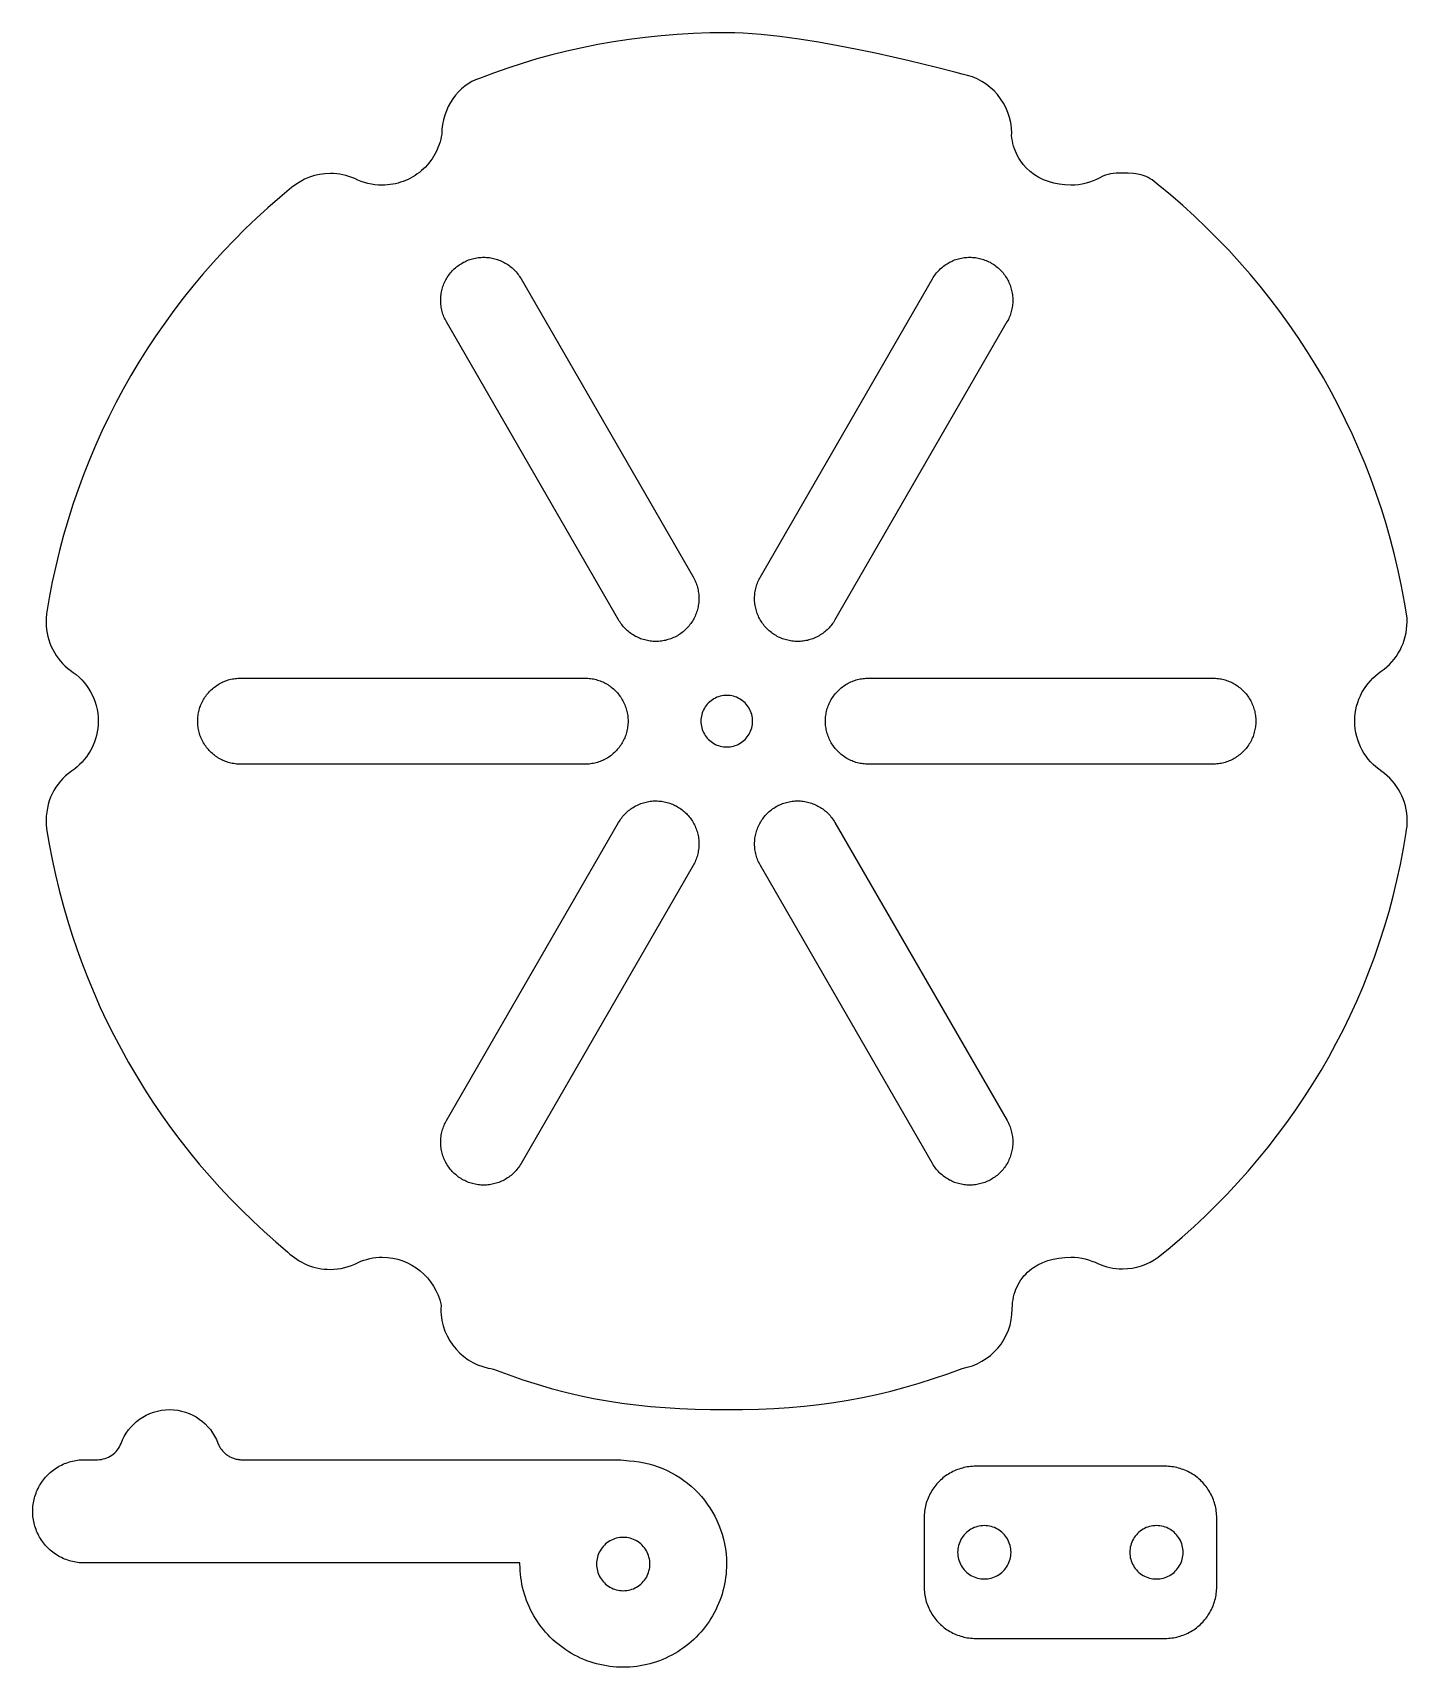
# Model space of a CAD drawing. Extents: x -74 to 74, y -50 to 50.
# Drawn here: x -5.9 to 74, y -47.3 to 47.7 of the extents above; entities that cross this region are included whole.
import ezdxf

# ---------------------------------------------------------------- set-up
doc = ezdxf.new("R2010")
doc.units = 0
doc.layers.get('0').update_dxf_attribs({"linetype": 'CONTINUOUS'})

msp = doc.modelspace()

# ---------------------------------------------------------------- linework, layer by layer
for points in [[(-3.452, 4.898), (-3.634, 4.777), (-3.806, 4.644), (-3.971, 4.502), (-4.126, 4.349), (-4.271, 4.188), (-4.406, 4.017), (-4.531, 3.838), (-4.644, 3.651), (-4.746, 3.457), (-4.836, 3.256), (-4.913, 3.049), (-4.978, 2.835), (-5.028, 2.616), (-5.065, 2.392), (-5.088, 2.163), (-5.095, 1.931), (-5.088, 1.675), (-5.069, 1.425), (-4.917, 0.525), (-4.745, -0.369), (-4.553, -1.258), (-4.341, -2.141), (-4.109, -3.017), (-3.858, -3.887), (-3.588, -4.75), (-3.298, -5.606), (-2.989, -6.454), (-2.662, -7.294), (-2.316, -8.126), (-1.951, -8.95), (-1.568, -9.764), (-1.167, -10.57), (-0.748, -11.366), (-0.312, -12.153), (0.143, -12.93), (0.614, -13.696), (1.103, -14.452), (1.609, -15.196), (2.132, -15.93), (2.672, -16.652), (3.228, -17.362), (3.8, -18.059), (4.389, -18.745), (4.994, -19.417), (5.614, -20.077), (6.25, -20.723), (6.902, -21.355), (7.569, -21.974), (8.251, -22.577), (8.948, -23.167), (9.069, -23.28), (9.196, -23.388), (9.327, -23.49), (9.464, -23.586), (9.605, -23.675), (9.75, -23.758), (9.9, -23.833), (10.054, -23.902), (10.211, -23.963), (10.372, -24.017), (10.537, -24.063), (10.704, -24.102), (10.875, -24.132), (11.048, -24.154), (11.224, -24.167), (11.402, -24.171), (11.618, -24.165), (11.831, -24.145), (12.041, -24.113), (12.248, -24.068), (12.451, -24.01), (12.65, -23.941), (12.843, -23.861), (13.032, -23.769), (13.194, -23.702), (13.361, -23.642), (13.531, -23.59), (13.705, -23.546), (13.882, -23.511), (14.062, -23.486), (14.245, -23.47), (14.43, -23.464), (14.741, -23.478), (15.044, -23.519), (15.338, -23.586), (15.623, -23.677), (15.896, -23.792), (16.157, -23.929), (16.404, -24.086), (16.637, -24.264), (16.855, -24.459), (17.056, -24.672), (17.239, -24.901), (17.402, -25.145), (17.546, -25.402), (17.669, -25.672), (17.769, -25.952), (17.845, -26.243), (17.836, -26.491), (17.84, -26.657), (17.852, -26.822), (17.897, -27.143), (17.971, -27.455), (18.072, -27.755), (18.198, -28.043), (18.349, -28.316), (18.523, -28.573), (18.718, -28.814), (18.934, -29.036), (19.168, -29.239), (19.42, -29.421), (19.688, -29.58), (19.971, -29.715), (20.267, -29.825), (20.574, -29.908), (20.732, -29.939), (20.893, -29.963), (21.75, -30.286), (22.594, -30.581), (23.427, -30.849), (24.252, -31.091), (25.071, -31.307), (25.887, -31.5), (26.702, -31.67), (27.52, -31.818), (28.341, -31.944), (29.17, -32.051), (30.008, -32.138), (30.858, -32.207), (31.723, -32.26), (32.605, -32.296), (33.506, -32.317), (34.43, -32.323), (35.368, -32.315), (36.287, -32.291), (37.189, -32.249), (38.075, -32.19), (38.948, -32.112), (39.808, -32.016), (40.658, -31.901), (41.499, -31.767), (42.333, -31.612), (43.161, -31.437), (43.986, -31.241), (44.809, -31.023), (45.632, -30.783), (46.456, -30.521), (47.284, -30.235), (48.116, -29.926), (48.421, -29.861), (48.716, -29.769), (48.999, -29.653), (49.269, -29.513), (49.524, -29.352), (49.765, -29.169), (49.988, -28.967), (50.193, -28.746), (50.379, -28.509), (50.544, -28.255), (50.687, -27.988), (50.807, -27.707), (50.903, -27.413), (50.972, -27.11), (51.015, -26.797), (51.03, -26.475), (51.03, -26.45), (51.038, -26.274), (51.053, -26.103), (51.077, -25.936), (51.108, -25.775), (51.147, -25.619), (51.194, -25.468), (51.247, -25.322), (51.308, -25.181), (51.376, -25.045), (51.45, -24.915), (51.531, -24.789), (51.618, -24.669), (51.712, -24.555), (51.811, -24.446), (51.916, -24.342), (52.027, -24.244), (52.144, -24.151), (52.266, -24.064), (52.524, -23.908), (52.802, -23.774), (53.098, -23.663), (53.41, -23.577), (53.737, -23.515), (54.078, -23.477), (54.43, -23.464), (54.646, -23.471), (54.858, -23.49), (55.066, -23.522), (55.27, -23.566), (55.469, -23.621), (55.663, -23.687), (55.851, -23.763), (56.033, -23.85), (56.195, -23.916), (56.361, -23.973), (56.532, -24.023), (56.706, -24.064), (56.883, -24.097), (57.064, -24.12), (57.248, -24.135), (57.434, -24.14), (57.719, -24.128), (57.999, -24.094), (58.272, -24.039), (58.539, -23.963), (58.796, -23.868), (59.045, -23.753), (59.282, -23.622), (59.508, -23.473), (60.212, -22.895), (60.903, -22.302), (61.579, -21.696), (62.24, -21.076), (62.888, -20.442), (63.52, -19.795), (64.137, -19.135), (64.739, -18.461), (65.326, -17.775), (65.896, -17.076), (66.451, -16.364), (66.989, -15.639), (67.51, -14.903), (68.015, -14.154), (68.502, -13.393), (68.972, -12.62), (69.425, -11.836), (69.859, -11.04), (70.275, -10.233), (70.673, -9.415), (71.052, -8.586), (71.413, -7.746), (71.754, -6.895), (72.075, -6.033), (72.377, -5.162), (72.659, -4.28), (72.921, -3.388), (73.162, -2.486), (73.383, -1.574), (73.582, -0.653), (73.76, 0.278), (73.917, 1.218), (73.946, 1.384), (73.967, 1.553), (73.979, 1.725), (73.983, 1.899), (73.977, 2.118), (73.957, 2.334), (73.923, 2.547), (73.878, 2.754), (73.82, 2.958), (73.751, 3.156), (73.67, 3.348), (73.578, 3.535), (73.476, 3.715), (73.363, 3.888), (73.241, 4.054), (73.109, 4.213), (72.968, 4.363), (72.818, 4.505), (72.661, 4.638), (72.495, 4.762), (72.322, 4.885), (72.157, 5.017), (72, 5.159), (71.852, 5.31), (71.714, 5.47), (71.585, 5.638), (71.467, 5.814), (71.359, 5.997), (71.262, 6.188), (71.177, 6.384), (71.103, 6.587), (71.042, 6.796), (70.994, 7.009), (70.959, 7.228), (70.937, 7.45), (70.93, 7.677), (70.937, 7.901), (70.958, 8.122), (70.993, 8.338), (71.04, 8.55), (71.1, 8.757), (71.172, 8.958), (71.256, 9.154), (71.351, 9.343), (71.458, 9.525), (71.574, 9.7), (71.701, 9.868), (71.837, 10.027), (71.982, 10.178), (72.136, 10.32), (72.299, 10.453), (72.469, 10.576), (72.637, 10.7), (72.796, 10.834), (72.947, 10.976), (73.09, 11.128), (73.223, 11.287), (73.346, 11.454), (73.46, 11.628), (73.563, 11.809), (73.655, 11.997), (73.737, 12.19), (73.807, 12.389), (73.865, 12.593), (73.91, 12.801), (73.944, 13.014), (73.964, 13.23), (73.971, 13.45), (73.971, 13.673), (73.821, 14.599), (73.649, 15.518), (73.456, 16.432), (73.242, 17.339), (73.007, 18.24), (72.751, 19.134), (72.475, 20.02), (72.179, 20.899), (71.863, 21.77), (71.527, 22.633), (71.172, 23.487), (70.796, 24.332), (70.402, 25.168), (69.989, 25.994), (69.556, 26.81), (69.105, 27.616), (68.636, 28.412), (68.148, 29.196), (67.642, 29.969), (67.118, 30.731), (66.577, 31.48), (66.018, 32.218), (65.441, 32.943), (64.847, 33.654), (64.237, 34.353), (63.609, 35.038), (62.965, 35.709), (62.305, 36.366), (61.628, 37.008), (60.936, 37.635), (60.227, 38.248), (59.503, 38.844), (59.273, 39.04), (59.16, 39.122), (59.048, 39.194), (58.935, 39.258), (58.821, 39.313), (58.705, 39.36), (58.586, 39.4), (58.337, 39.459), (58.069, 39.496), (57.774, 39.515), (57.447, 39.52), (57.063, 39.514), (56.9, 39.501), (56.748, 39.48), (56.6, 39.447), (56.451, 39.4), (56.293, 39.336), (56.122, 39.253), (55.93, 39.155), (55.732, 39.068), (55.528, 38.993), (55.318, 38.931), (55.103, 38.882), (54.883, 38.847), (54.659, 38.825), (54.43, 38.818), (54.091, 38.831), (53.762, 38.87), (53.445, 38.934), (53.14, 39.023), (52.851, 39.135), (52.576, 39.27), (52.319, 39.428), (52.081, 39.606), (51.862, 39.806), (51.664, 40.025), (51.489, 40.264), (51.41, 40.39), (51.337, 40.52), (51.271, 40.655), (51.211, 40.795), (51.158, 40.938), (51.111, 41.086), (51.072, 41.238), (51.039, 41.394), (51.014, 41.553), (50.996, 41.716), (50.998, 41.823), (50.984, 42.142), (50.942, 42.453), (50.873, 42.754), (50.779, 43.045), (50.661, 43.325), (50.52, 43.591), (50.357, 43.843), (50.174, 44.079), (49.972, 44.299), (49.752, 44.501), (49.515, 44.684), (49.263, 44.847), (48.997, 44.987), (48.717, 45.105), (48.426, 45.199), (48.125, 45.268), (47.7, 45.378), (46.625, 45.655), (45.042, 46.041), (44.104, 46.258), (43.091, 46.482), (42.022, 46.705), (40.914, 46.921), (39.784, 47.123), (38.651, 47.304), (37.531, 47.456), (36.982, 47.52), (36.443, 47.574), (35.916, 47.618), (35.403, 47.65), (34.907, 47.67), (34.43, 47.677), (33.471, 47.665), (32.518, 47.632), (31.571, 47.576), (30.631, 47.499), (29.698, 47.401), (28.773, 47.282), (27.857, 47.142), (26.949, 46.983), (26.051, 46.803), (25.163, 46.604), (24.285, 46.386), (23.419, 46.15), (22.564, 45.895), (21.721, 45.622), (20.891, 45.332), (20.074, 45.024), (19.853, 44.941), (19.638, 44.836), (19.43, 44.713), (19.23, 44.571), (19.039, 44.411), (18.858, 44.235), (18.69, 44.043), (18.534, 43.837), (18.392, 43.617), (18.265, 43.384), (18.154, 43.141), (18.061, 42.886), (17.987, 42.623), (17.933, 42.351), (17.899, 42.071), (17.888, 41.785), (17.861, 41.632), (17.828, 41.481), (17.787, 41.331), (17.74, 41.183), (17.686, 41.038), (17.626, 40.895), (17.56, 40.755), (17.488, 40.618), (17.409, 40.484), (17.325, 40.354), (17.236, 40.227), (17.141, 40.105), (17.04, 39.987), (16.935, 39.873), (16.824, 39.765), (16.708, 39.661), (16.588, 39.563), (16.464, 39.47), (16.336, 39.383), (16.204, 39.301), (16.069, 39.226), (15.93, 39.156), (15.789, 39.093), (15.645, 39.036), (15.498, 38.985), (15.349, 38.941), (15.199, 38.904), (15.047, 38.873), (14.894, 38.848), (14.74, 38.831), (14.585, 38.821), (14.43, 38.818), (14.216, 38.824), (14.005, 38.843), (13.798, 38.874), (13.595, 38.917), (13.397, 38.972), (13.204, 39.037), (13.016, 39.113), (12.834, 39.199), (12.666, 39.267), (12.495, 39.326), (12.321, 39.377), (12.144, 39.419), (11.965, 39.452), (11.784, 39.476), (11.602, 39.49), (11.418, 39.495), (11.099, 39.481), (10.789, 39.439), (10.488, 39.37), (10.197, 39.277), (9.918, 39.16), (9.652, 39.02), (9.4, 38.86), (9.163, 38.679), (8.471, 38.102), (7.791, 37.51), (7.126, 36.902), (6.474, 36.28), (5.836, 35.643), (5.213, 34.992), (4.604, 34.327), (4.011, 33.649), (3.432, 32.957), (2.869, 32.251), (2.322, 31.533), (1.79, 30.802), (1.275, 30.059), (0.776, 29.303), (0.295, 28.536), (-0.17, 27.757), (-0.618, 26.966), (-1.048, 26.165), (-1.46, 25.352), (-1.854, 24.529), (-2.229, 23.695), (-2.586, 22.851), (-2.924, 21.998), (-3.243, 21.135), (-3.543, 20.262), (-3.823, 19.38), (-4.082, 18.49), (-4.322, 17.591), (-4.541, 16.683), (-4.739, 15.768), (-4.917, 14.845), (-5.072, 13.914), (-5.087, 13.67), (-5.095, 13.421), (-5.088, 13.209), (-5.069, 13), (-5.038, 12.795), (-4.996, 12.595), (-4.942, 12.399), (-4.876, 12.207), (-4.801, 12.021), (-4.715, 11.841), (-4.619, 11.666), (-4.513, 11.497), (-4.399, 11.335), (-4.275, 11.18), (-4.144, 11.033), (-4.004, 10.892), (-3.856, 10.76), (-3.702, 10.636), (-3.522, 10.514), (-3.35, 10.382), (-3.187, 10.24), (-3.033, 10.088), (-2.889, 9.926), (-2.754, 9.756), (-2.631, 9.578), (-2.518, 9.391), (-2.417, 9.198), (-2.328, 8.997), (-2.251, 8.79), (-2.187, 8.578), (-2.136, 8.359), (-2.1, 8.136), (-2.077, 7.908), (-2.07, 7.677), (-2.076, 7.465), (-2.095, 7.258), (-2.126, 7.053), (-2.168, 6.853), (-2.222, 6.658), (-2.286, 6.467), (-2.362, 6.281), (-2.447, 6.101), (-2.542, 5.927), (-2.647, 5.759), (-2.761, 5.597), (-2.883, 5.442), (-3.014, 5.294), (-3.153, 5.154), (-3.299, 5.022)], [(22.491, 33.379), (32.491, 16.058), (32.531, 15.987), (32.569, 15.914), (32.604, 15.84), (32.636, 15.765), (32.666, 15.688), (32.694, 15.611), (32.719, 15.533), (32.741, 15.455), (32.761, 15.375), (32.778, 15.295), (32.793, 15.215), (32.805, 15.134), (32.814, 15.052), (32.821, 14.971), (32.825, 14.889), (32.826, 14.807), (32.825, 14.725), (32.821, 14.644), (32.814, 14.562), (32.805, 14.481), (32.793, 14.4), (32.778, 14.319), (32.761, 14.239), (32.741, 14.16), (32.718, 14.081), (32.693, 14.003), (32.666, 13.926), (32.635, 13.85), (32.603, 13.775), (32.568, 13.701), (32.53, 13.628), (32.491, 13.557), (32.448, 13.486), (32.404, 13.418), (32.357, 13.35), (32.309, 13.285), (32.258, 13.221), (32.205, 13.158), (32.149, 13.098), (32.092, 13.039), (32.034, 12.982), (31.973, 12.927), (31.91, 12.874), (31.846, 12.823), (31.781, 12.775), (31.713, 12.728), (31.644, 12.684), (31.574, 12.642), (31.503, 12.602), (31.43, 12.565), (31.356, 12.53), (31.28, 12.497), (31.204, 12.467), (31.127, 12.44), (31.049, 12.415), (30.97, 12.393), (30.891, 12.373), (30.811, 12.356), (30.73, 12.341), (30.649, 12.329), (30.568, 12.32), (30.487, 12.313), (30.405, 12.309), (30.323, 12.308), (30.241, 12.309), (30.159, 12.314), (30.078, 12.32), (29.996, 12.33), (29.915, 12.342), (29.835, 12.357), (29.755, 12.374), (29.676, 12.394), (29.597, 12.417), (29.519, 12.442), (29.442, 12.47), (29.366, 12.5), (29.291, 12.533), (29.217, 12.568), (29.144, 12.605), (29.073, 12.645), (29.002, 12.687), (28.934, 12.732), (28.867, 12.778), (28.801, 12.827), (28.737, 12.878), (28.675, 12.931), (28.614, 12.987), (28.555, 13.044), (28.499, 13.103), (28.444, 13.163), (28.391, 13.226), (28.34, 13.29), (28.291, 13.356), (28.245, 13.423), (28.201, 13.492), (28.159, 13.562), (18.16, 30.88), (18.12, 30.952), (18.083, 31.025), (18.048, 31.099), (18.015, 31.174), (17.985, 31.25), (17.958, 31.327), (17.933, 31.405), (17.91, 31.484), (17.891, 31.563), (17.873, 31.643), (17.859, 31.723), (17.847, 31.804), (17.837, 31.886), (17.83, 31.967), (17.826, 32.049), (17.825, 32.131), (17.826, 32.213), (17.831, 32.294), (17.837, 32.376), (17.847, 32.457), (17.859, 32.538), (17.873, 32.619), (17.891, 32.699), (17.911, 32.778), (17.933, 32.857), (17.958, 32.935), (17.986, 33.012), (18.016, 33.088), (18.048, 33.163), (18.083, 33.237), (18.121, 33.31), (18.16, 33.381), (18.203, 33.451), (18.247, 33.52), (18.294, 33.587), (18.342, 33.653), (18.393, 33.717), (18.446, 33.779), (18.501, 33.84), (18.558, 33.899), (18.617, 33.956), (18.678, 34.011), (18.74, 34.064), (18.804, 34.114), (18.87, 34.163), (18.937, 34.21), (19.006, 34.254), (19.076, 34.296), (19.148, 34.336), (19.22, 34.373), (19.294, 34.408), (19.37, 34.441), (19.446, 34.471), (19.523, 34.498), (19.601, 34.523), (19.679, 34.545), (19.759, 34.565), (19.839, 34.583), (19.919, 34.597), (20, 34.609), (20.081, 34.619), (20.163, 34.625), (20.245, 34.629), (20.327, 34.63), (20.408, 34.629), (20.49, 34.625), (20.572, 34.618), (20.653, 34.609), (20.734, 34.597), (20.814, 34.582), (20.894, 34.565), (20.974, 34.545), (21.052, 34.522), (21.13, 34.497), (21.207, 34.47), (21.283, 34.439), (21.359, 34.407), (21.432, 34.372), (21.505, 34.334), (21.577, 34.295), (21.647, 34.253), (21.716, 34.208), (21.783, 34.162), (21.849, 34.113), (21.913, 34.062), (21.975, 34.009), (22.035, 33.954), (22.094, 33.897), (22.151, 33.838), (22.206, 33.777), (22.259, 33.715), (22.31, 33.651), (22.359, 33.585), (22.405, 33.518), (22.449, 33.449)], [(50.726, 30.879), (40.726, 13.558), (40.684, 13.488), (40.64, 13.419), (40.593, 13.352), (40.544, 13.286), (40.493, 13.222), (40.44, 13.16), (40.385, 13.099), (40.329, 13.04), (40.27, 12.983), (40.209, 12.928), (40.147, 12.875), (40.083, 12.825), (40.017, 12.776), (39.95, 12.729), (39.881, 12.685), (39.81, 12.643), (39.739, 12.603), (39.666, 12.566), (39.592, 12.531), (39.517, 12.498), (39.441, 12.468), (39.364, 12.441), (39.286, 12.416), (39.207, 12.393), (39.128, 12.373), (39.048, 12.356), (38.967, 12.342), (38.886, 12.33), (38.805, 12.32), (38.723, 12.314), (38.641, 12.31), (38.559, 12.308), (38.478, 12.31), (38.396, 12.314), (38.314, 12.321), (38.233, 12.33), (38.152, 12.342), (38.071, 12.357), (37.991, 12.374), (37.912, 12.394), (37.833, 12.417), (37.755, 12.442), (37.678, 12.469), (37.602, 12.5), (37.527, 12.532), (37.453, 12.567), (37.38, 12.605), (37.309, 12.645), (37.239, 12.687), (37.17, 12.731), (37.103, 12.778), (37.037, 12.827), (36.973, 12.878), (36.911, 12.931), (36.85, 12.986), (36.791, 13.043), (36.735, 13.102), (36.68, 13.162), (36.627, 13.225), (36.576, 13.289), (36.527, 13.355), (36.481, 13.422), (36.436, 13.491), (36.394, 13.561), (36.355, 13.633), (36.317, 13.706), (36.283, 13.78), (36.25, 13.855), (36.22, 13.931), (36.193, 14.008), (36.168, 14.086), (36.145, 14.165), (36.126, 14.244), (36.109, 14.324), (36.094, 14.405), (36.082, 14.486), (36.073, 14.567), (36.066, 14.649), (36.062, 14.731), (36.061, 14.813), (36.063, 14.894), (36.067, 14.976), (36.074, 15.058), (36.083, 15.139), (36.095, 15.22), (36.11, 15.3), (36.128, 15.38), (36.148, 15.46), (36.17, 15.539), (36.195, 15.616), (36.223, 15.693), (36.253, 15.77), (36.286, 15.845), (36.321, 15.919), (36.359, 15.991), (36.399, 16.063), (46.397, 33.381), (46.439, 33.451), (46.484, 33.52), (46.53, 33.587), (46.579, 33.653), (46.63, 33.717), (46.683, 33.779), (46.738, 33.84), (46.795, 33.899), (46.853, 33.955), (46.914, 34.01), (46.976, 34.063), (47.041, 34.114), (47.106, 34.163), (47.174, 34.21), (47.242, 34.254), (47.313, 34.296), (47.384, 34.336), (47.457, 34.373), (47.531, 34.408), (47.606, 34.441), (47.682, 34.471), (47.759, 34.498), (47.837, 34.523), (47.916, 34.546), (47.995, 34.565), (48.075, 34.583), (48.156, 34.597), (48.237, 34.609), (48.318, 34.619), (48.399, 34.625), (48.481, 34.629), (48.563, 34.631), (48.645, 34.629), (48.726, 34.625), (48.808, 34.619), (48.889, 34.609), (48.97, 34.597), (49.051, 34.582), (49.131, 34.565), (49.21, 34.545), (49.289, 34.523), (49.367, 34.498), (49.444, 34.47), (49.52, 34.44), (49.595, 34.408), (49.669, 34.373), (49.742, 34.335), (49.813, 34.295), (49.883, 34.253), (49.952, 34.209), (50.019, 34.162), (50.085, 34.113), (50.149, 34.062), (50.211, 34.009), (50.272, 33.954), (50.331, 33.898), (50.388, 33.839), (50.443, 33.778), (50.496, 33.716), (50.546, 33.652), (50.595, 33.586), (50.642, 33.519), (50.686, 33.45), (50.728, 33.38), (50.768, 33.308), (50.805, 33.235), (50.84, 33.161), (50.872, 33.086), (50.902, 33.01), (50.93, 32.933), (50.955, 32.855), (50.977, 32.776), (50.997, 32.697), (51.014, 32.617), (51.029, 32.536), (51.041, 32.455), (51.05, 32.374), (51.057, 32.293), (51.061, 32.211), (51.062, 32.129), (51.061, 32.047), (51.057, 31.965), (51.05, 31.884), (51.041, 31.803), (51.029, 31.722), (51.014, 31.641), (50.996, 31.561), (50.976, 31.482), (50.954, 31.403), (50.929, 31.325), (50.901, 31.248), (50.871, 31.172), (50.839, 31.097), (50.804, 31.023), (50.766, 30.95)], [(6.209, 10.176), (26.209, 10.176), (26.291, 10.175), (26.373, 10.171), (26.454, 10.164), (26.536, 10.155), (26.617, 10.143), (26.697, 10.128), (26.777, 10.111), (26.857, 10.091), (26.935, 10.068), (27.013, 10.043), (27.09, 10.016), (27.166, 9.986), (27.242, 9.953), (27.316, 9.918), (27.388, 9.881), (27.46, 9.841), (27.53, 9.799), (27.599, 9.754), (27.666, 9.708), (27.732, 9.659), (27.796, 9.608), (27.858, 9.555), (27.919, 9.5), (27.978, 9.443), (28.035, 9.384), (28.09, 9.324), (28.143, 9.261), (28.193, 9.197), (28.242, 9.131), (28.289, 9.064), (28.333, 8.995), (28.375, 8.925), (28.415, 8.853), (28.452, 8.78), (28.487, 8.706), (28.52, 8.631), (28.55, 8.555), (28.577, 8.478), (28.602, 8.4), (28.624, 8.321), (28.644, 8.242), (28.661, 8.162), (28.676, 8.081), (28.688, 8), (28.697, 7.919), (28.704, 7.837), (28.708, 7.756), (28.709, 7.674), (28.708, 7.592), (28.704, 7.51), (28.697, 7.429), (28.687, 7.347), (28.675, 7.266), (28.66, 7.186), (28.643, 7.106), (28.623, 7.026), (28.6, 6.948), (28.575, 6.87), (28.548, 6.793), (28.518, 6.717), (28.485, 6.642), (28.45, 6.568), (28.412, 6.495), (28.372, 6.423), (28.33, 6.353), (28.286, 6.284), (28.239, 6.217), (28.19, 6.152), (28.139, 6.088), (28.086, 6.025), (28.031, 5.965), (27.974, 5.906), (27.915, 5.849), (27.854, 5.794), (27.792, 5.741), (27.728, 5.69), (27.662, 5.642), (27.595, 5.595), (27.526, 5.551), (27.455, 5.509), (27.384, 5.469), (27.311, 5.432), (27.237, 5.397), (27.162, 5.365), (27.086, 5.335), (27.008, 5.308), (26.93, 5.283), (26.852, 5.26), (26.772, 5.241), (26.692, 5.223), (26.612, 5.209), (26.531, 5.197), (26.449, 5.188), (26.368, 5.181), (26.286, 5.177), (26.204, 5.176), (6.207, 5.176), (6.125, 5.178), (6.043, 5.182), (5.962, 5.188), (5.881, 5.198), (5.8, 5.21), (5.719, 5.224), (5.639, 5.242), (5.56, 5.262), (5.481, 5.284), (5.403, 5.309), (5.326, 5.337), (5.25, 5.367), (5.175, 5.399), (5.101, 5.434), (5.028, 5.472), (4.957, 5.511), (4.886, 5.553), (4.818, 5.598), (4.75, 5.644), (4.685, 5.693), (4.621, 5.744), (4.558, 5.797), (4.498, 5.852), (4.439, 5.909), (4.382, 5.968), (4.327, 6.028), (4.274, 6.091), (4.223, 6.155), (4.174, 6.221), (4.128, 6.288), (4.084, 6.357), (4.042, 6.427), (4.002, 6.498), (3.964, 6.571), (3.929, 6.645), (3.897, 6.72), (3.867, 6.796), (3.839, 6.873), (3.814, 6.951), (3.792, 7.03), (3.772, 7.109), (3.755, 7.189), (3.74, 7.27), (3.728, 7.351), (3.719, 7.432), (3.712, 7.514), (3.708, 7.595), (3.707, 7.677), (3.708, 7.759), (3.712, 7.841), (3.719, 7.922), (3.728, 8.004), (3.741, 8.085), (3.755, 8.165), (3.773, 8.245), (3.793, 8.324), (3.815, 8.403), (3.84, 8.481), (3.868, 8.558), (3.898, 8.634), (3.93, 8.709), (3.965, 8.783), (4.003, 8.856), (4.043, 8.927), (4.085, 8.998), (4.129, 9.066), (4.176, 9.134), (4.224, 9.199), (4.275, 9.263), (4.328, 9.326), (4.383, 9.386), (4.44, 9.445), (4.499, 9.502), (4.56, 9.557), (4.622, 9.61), (4.686, 9.661), (4.752, 9.709), (4.819, 9.756), (4.888, 9.8), (4.958, 9.842), (5.03, 9.882), (5.103, 9.919), (5.177, 9.954), (5.252, 9.987), (5.328, 10.017), (5.405, 10.044), (5.483, 10.069), (5.562, 10.091), (5.641, 10.111), (5.721, 10.129), (5.802, 10.143), (5.883, 10.155), (5.964, 10.164), (6.045, 10.171), (6.127, 10.175)], [(62.679, 5.177), (42.679, 5.177), (42.597, 5.178), (42.515, 5.182), (42.434, 5.189), (42.352, 5.198), (42.271, 5.21), (42.191, 5.225), (42.111, 5.242), (42.031, 5.262), (41.953, 5.285), (41.875, 5.31), (41.798, 5.337), (41.722, 5.367), (41.646, 5.4), (41.572, 5.435), (41.5, 5.472), (41.428, 5.512), (41.358, 5.554), (41.289, 5.599), (41.222, 5.645), (41.156, 5.694), (41.092, 5.745), (41.03, 5.798), (40.969, 5.853), (40.91, 5.91), (40.853, 5.969), (40.798, 6.03), (40.745, 6.092), (40.695, 6.156), (40.646, 6.222), (40.599, 6.289), (40.555, 6.358), (40.513, 6.428), (40.473, 6.5), (40.436, 6.573), (40.401, 6.647), (40.368, 6.722), (40.338, 6.798), (40.311, 6.875), (40.286, 6.953), (40.264, 7.032), (40.244, 7.111), (40.227, 7.191), (40.212, 7.272), (40.2, 7.353), (40.191, 7.434), (40.184, 7.516), (40.18, 7.598), (40.179, 7.679), (40.18, 7.761), (40.184, 7.843), (40.191, 7.925), (40.201, 8.006), (40.213, 8.087), (40.228, 8.167), (40.245, 8.247), (40.265, 8.327), (40.287, 8.405), (40.313, 8.483), (40.34, 8.56), (40.37, 8.637), (40.403, 8.712), (40.438, 8.786), (40.476, 8.858), (40.515, 8.93), (40.558, 9), (40.602, 9.069), (40.649, 9.136), (40.698, 9.202), (40.749, 9.266), (40.802, 9.328), (40.857, 9.389), (40.914, 9.447), (40.973, 9.504), (41.033, 9.559), (41.096, 9.612), (41.16, 9.663), (41.226, 9.711), (41.293, 9.758), (41.362, 9.802), (41.433, 9.844), (41.504, 9.884), (41.577, 9.921), (41.651, 9.956), (41.726, 9.988), (41.802, 10.018), (41.88, 10.046), (41.958, 10.07), (42.036, 10.093), (42.116, 10.113), (42.196, 10.13), (42.276, 10.144), (42.357, 10.156), (42.439, 10.165), (42.52, 10.172), (42.602, 10.176), (42.684, 10.177), (62.681, 10.177), (62.763, 10.176), (62.845, 10.172), (62.926, 10.165), (63.007, 10.155), (63.088, 10.143), (63.169, 10.129), (63.249, 10.111), (63.328, 10.092), (63.407, 10.069), (63.485, 10.044), (63.562, 10.017), (63.638, 9.986), (63.713, 9.954), (63.787, 9.919), (63.86, 9.882), (63.931, 9.842), (64.002, 9.8), (64.07, 9.755), (64.138, 9.709), (64.203, 9.66), (64.267, 9.609), (64.33, 9.556), (64.39, 9.501), (64.449, 9.444), (64.506, 9.385), (64.561, 9.325), (64.614, 9.262), (64.665, 9.198), (64.714, 9.133), (64.76, 9.065), (64.804, 8.997), (64.846, 8.926), (64.886, 8.855), (64.924, 8.782), (64.959, 8.708), (64.991, 8.633), (65.021, 8.557), (65.049, 8.48), (65.074, 8.402), (65.096, 8.323), (65.116, 8.244), (65.133, 8.164), (65.148, 8.083), (65.16, 8.002), (65.169, 7.921), (65.176, 7.839), (65.18, 7.758), (65.181, 7.676), (65.18, 7.594), (65.176, 7.512), (65.169, 7.431), (65.159, 7.349), (65.147, 7.269), (65.133, 7.188), (65.115, 7.108), (65.095, 7.029), (65.073, 6.95), (65.048, 6.872), (65.02, 6.795), (64.99, 6.719), (64.958, 6.644), (64.923, 6.57), (64.885, 6.497), (64.845, 6.426), (64.803, 6.355), (64.759, 6.287), (64.712, 6.219), (64.664, 6.154), (64.613, 6.09), (64.56, 6.027), (64.505, 5.967), (64.448, 5.908), (64.389, 5.851), (64.328, 5.796), (64.266, 5.743), (64.202, 5.693), (64.136, 5.644), (64.069, 5.597), (64, 5.553), (63.93, 5.511), (63.858, 5.471), (63.785, 5.434), (63.711, 5.399), (63.636, 5.366), (63.56, 5.337), (63.483, 5.309), (63.405, 5.284), (63.326, 5.262), (63.247, 5.242), (63.167, 5.225), (63.086, 5.21), (63.005, 5.198), (62.924, 5.189), (62.843, 5.182), (62.761, 5.178)], [(35.944, 7.677), (35.941, 7.775), (35.931, 7.872), (35.915, 7.969), (35.893, 8.065), (35.864, 8.159), (35.83, 8.251), (35.789, 8.34), (35.743, 8.427), (35.691, 8.51), (35.634, 8.59), (35.572, 8.666), (35.505, 8.737), (35.433, 8.804), (35.357, 8.867), (35.277, 8.924), (35.194, 8.976), (35.107, 9.022), (35.018, 9.062), (34.926, 9.097), (34.832, 9.125), (34.737, 9.148), (34.64, 9.164), (34.542, 9.173), (34.444, 9.177), (34.346, 9.173), (34.248, 9.164), (34.151, 9.148), (34.056, 9.125), (33.962, 9.097), (33.87, 9.062), (33.781, 9.022), (33.694, 8.976), (33.611, 8.924), (33.531, 8.867), (33.455, 8.804), (33.383, 8.737), (33.316, 8.666), (33.254, 8.59), (33.197, 8.51), (33.145, 8.427), (33.099, 8.34), (33.058, 8.251), (33.024, 8.159), (32.995, 8.065), (32.973, 7.969), (32.957, 7.872), (32.947, 7.775), (32.944, 7.677), (32.947, 7.578), (32.957, 7.481), (32.973, 7.384), (32.995, 7.288), (33.024, 7.194), (33.058, 7.103), (33.099, 7.013), (33.145, 6.927), (33.197, 6.843), (33.254, 6.763), (33.316, 6.688), (33.383, 6.616), (33.455, 6.549), (33.531, 6.487), (33.611, 6.429), (33.694, 6.378), (33.781, 6.331), (33.87, 6.291), (33.962, 6.256), (34.056, 6.228), (34.151, 6.205), (34.248, 6.189), (34.346, 6.18), (34.444, 6.177), (34.542, 6.18), (34.64, 6.189), (34.737, 6.205), (34.832, 6.228), (34.926, 6.256), (35.018, 6.291), (35.107, 6.331), (35.194, 6.378), (35.277, 6.429), (35.357, 6.487), (35.433, 6.549), (35.505, 6.616), (35.572, 6.688), (35.634, 6.763), (35.691, 6.843), (35.743, 6.927), (35.789, 7.013), (35.83, 7.103), (35.864, 7.194), (35.893, 7.288), (35.915, 7.384), (35.931, 7.481), (35.941, 7.578)], [(18.162, -15.526), (28.162, 1.795), (28.204, 1.865), (28.248, 1.934), (28.295, 2.001), (28.344, 2.067), (28.394, 2.131), (28.447, 2.193), (28.502, 2.254), (28.559, 2.313), (28.618, 2.37), (28.679, 2.425), (28.741, 2.478), (28.805, 2.529), (28.871, 2.577), (28.938, 2.624), (29.007, 2.668), (29.078, 2.71), (29.149, 2.75), (29.222, 2.787), (29.296, 2.822), (29.371, 2.855), (29.447, 2.885), (29.524, 2.912), (29.602, 2.937), (29.681, 2.96), (29.76, 2.98), (29.84, 2.997), (29.921, 3.012), (30.002, 3.024), (30.083, 3.033), (30.165, 3.04), (30.247, 3.044), (30.329, 3.045), (30.41, 3.043), (30.492, 3.039), (30.574, 3.033), (30.655, 3.023), (30.736, 3.011), (30.816, 2.996), (30.896, 2.979), (30.976, 2.959), (31.055, 2.936), (31.132, 2.911), (31.21, 2.884), (31.286, 2.854), (31.361, 2.821), (31.435, 2.786), (31.508, 2.749), (31.579, 2.709), (31.649, 2.667), (31.718, 2.622), (31.785, 2.575), (31.851, 2.527), (31.915, 2.476), (31.977, 2.422), (32.038, 2.367), (32.097, 2.31), (32.153, 2.252), (32.208, 2.191), (32.261, 2.128), (32.312, 2.064), (32.361, 1.998), (32.407, 1.931), (32.452, 1.862), (32.494, 1.792), (32.533, 1.72), (32.571, 1.647), (32.605, 1.573), (32.638, 1.498), (32.668, 1.422), (32.695, 1.345), (32.72, 1.267), (32.742, 1.188), (32.762, 1.109), (32.779, 1.029), (32.794, 0.948), (32.806, 0.867), (32.815, 0.786), (32.822, 0.704), (32.826, 0.622), (32.827, 0.541), (32.825, 0.459), (32.821, 0.377), (32.814, 0.295), (32.805, 0.214), (32.793, 0.133), (32.778, 0.053), (32.76, -0.027), (32.74, -0.107), (32.718, -0.185), (32.693, -0.263), (32.665, -0.34), (32.635, -0.416), (32.602, -0.491), (32.567, -0.565), (32.529, -0.638), (32.489, -0.71), (22.491, -18.028), (22.449, -18.098), (22.404, -18.167), (22.358, -18.234), (22.309, -18.3), (22.258, -18.364), (22.205, -18.426), (22.15, -18.487), (22.093, -18.545), (22.034, -18.602), (21.974, -18.657), (21.912, -18.71), (21.847, -18.761), (21.782, -18.81), (21.714, -18.856), (21.646, -18.901), (21.575, -18.943), (21.504, -18.983), (21.431, -19.02), (21.357, -19.055), (21.282, -19.087), (21.206, -19.117), (21.129, -19.145), (21.051, -19.17), (20.972, -19.192), (20.893, -19.212), (20.813, -19.23), (20.732, -19.244), (20.651, -19.256), (20.57, -19.266), (20.489, -19.272), (20.407, -19.276), (20.325, -19.278), (20.243, -19.276), (20.161, -19.272), (20.08, -19.265), (19.999, -19.256), (19.918, -19.244), (19.837, -19.229), (19.757, -19.212), (19.678, -19.192), (19.599, -19.17), (19.521, -19.145), (19.444, -19.117), (19.368, -19.087), (19.293, -19.054), (19.219, -19.019), (19.146, -18.982), (19.075, -18.942), (19.005, -18.9), (18.936, -18.856), (18.869, -18.809), (18.803, -18.76), (18.739, -18.709), (18.677, -18.656), (18.616, -18.601), (18.557, -18.544), (18.5, -18.486), (18.445, -18.425), (18.392, -18.363), (18.342, -18.298), (18.293, -18.233), (18.246, -18.165), (18.202, -18.097), (18.16, -18.026), (18.12, -17.955), (18.083, -17.882), (18.048, -17.808), (18.015, -17.733), (17.985, -17.657), (17.958, -17.58), (17.933, -17.502), (17.911, -17.423), (17.891, -17.344), (17.874, -17.264), (17.859, -17.183), (17.847, -17.102), (17.838, -17.021), (17.831, -16.939), (17.827, -16.858), (17.826, -16.776), (17.827, -16.694), (17.831, -16.612), (17.838, -16.531), (17.847, -16.449), (17.859, -16.369), (17.874, -16.288), (17.892, -16.208), (17.912, -16.129), (17.934, -16.05), (17.959, -15.972), (17.987, -15.895), (18.017, -15.819), (18.049, -15.744), (18.084, -15.67), (18.122, -15.597)], [(46.397, -18.025), (36.397, -0.705), (36.357, -0.633), (36.319, -0.561), (36.284, -0.487), (36.252, -0.411), (36.222, -0.335), (36.194, -0.258), (36.169, -0.18), (36.147, -0.101), (36.127, -0.022), (36.11, 0.058), (36.095, 0.138), (36.083, 0.219), (36.074, 0.301), (36.067, 0.382), (36.063, 0.464), (36.062, 0.546), (36.063, 0.628), (36.067, 0.71), (36.074, 0.791), (36.083, 0.872), (36.095, 0.953), (36.11, 1.034), (36.127, 1.114), (36.147, 1.193), (36.17, 1.272), (36.195, 1.35), (36.222, 1.427), (36.253, 1.503), (36.285, 1.578), (36.32, 1.652), (36.358, 1.725), (36.397, 1.797), (36.44, 1.867), (36.484, 1.936), (36.531, 2.003), (36.579, 2.069), (36.63, 2.133), (36.683, 2.195), (36.739, 2.256), (36.796, 2.314), (36.854, 2.371), (36.915, 2.426), (36.977, 2.479), (37.042, 2.53), (37.107, 2.579), (37.175, 2.625), (37.244, 2.669), (37.314, 2.711), (37.385, 2.751), (37.458, 2.789), (37.532, 2.823), (37.608, 2.856), (37.684, 2.886), (37.761, 2.913), (37.839, 2.938), (37.918, 2.961), (37.997, 2.98), (38.077, 2.998), (38.158, 3.012), (38.239, 3.024), (38.32, 3.033), (38.401, 3.04), (38.483, 3.044), (38.565, 3.045), (38.647, 3.044), (38.729, 3.04), (38.81, 3.033), (38.892, 3.023), (38.973, 3.011), (39.053, 2.996), (39.133, 2.979), (39.212, 2.959), (39.291, 2.936), (39.369, 2.911), (39.446, 2.883), (39.522, 2.853), (39.597, 2.821), (39.671, 2.786), (39.744, 2.748), (39.815, 2.708), (39.886, 2.666), (39.954, 2.621), (40.021, 2.575), (40.087, 2.526), (40.151, 2.475), (40.213, 2.422), (40.274, 2.367), (40.333, 2.31), (40.389, 2.251), (40.444, 2.19), (40.497, 2.127), (40.548, 2.063), (40.597, 1.997), (40.643, 1.93), (40.687, 1.861), (40.729, 1.791), (50.728, -15.527), (50.768, -15.599), (50.805, -15.672), (50.84, -15.746), (50.872, -15.821), (50.903, -15.897), (50.93, -15.974), (50.955, -16.052), (50.978, -16.13), (50.997, -16.21), (51.015, -16.29), (51.029, -16.37), (51.041, -16.451), (51.051, -16.532), (51.058, -16.614), (51.061, -16.696), (51.063, -16.778), (51.061, -16.859), (51.057, -16.941), (51.051, -17.023), (51.041, -17.104), (51.029, -17.185), (51.015, -17.265), (50.997, -17.345), (50.977, -17.425), (50.955, -17.503), (50.93, -17.581), (50.902, -17.658), (50.872, -17.735), (50.84, -17.81), (50.805, -17.884), (50.767, -17.956), (50.727, -18.028), (50.685, -18.098), (50.641, -18.167), (50.594, -18.234), (50.546, -18.3), (50.495, -18.364), (50.442, -18.426), (50.387, -18.487), (50.33, -18.546), (50.271, -18.602), (50.21, -18.657), (50.148, -18.71), (50.084, -18.761), (50.018, -18.81), (49.951, -18.857), (49.882, -18.901), (49.812, -18.943), (49.74, -18.983), (49.668, -19.02), (49.594, -19.055), (49.518, -19.087), (49.442, -19.117), (49.365, -19.145), (49.287, -19.17), (49.209, -19.192), (49.129, -19.212), (49.049, -19.229), (48.969, -19.244), (48.888, -19.256), (48.807, -19.265), (48.725, -19.272), (48.643, -19.276), (48.561, -19.277), (48.48, -19.276), (48.398, -19.272), (48.316, -19.265), (48.235, -19.256), (48.154, -19.244), (48.074, -19.229), (47.994, -19.211), (47.914, -19.192), (47.836, -19.169), (47.758, -19.144), (47.681, -19.116), (47.605, -19.086), (47.529, -19.054), (47.456, -19.019), (47.383, -18.981), (47.311, -18.941), (47.241, -18.899), (47.172, -18.855), (47.105, -18.808), (47.039, -18.76), (46.975, -18.709), (46.913, -18.656), (46.852, -18.601), (46.794, -18.544), (46.737, -18.485), (46.682, -18.424), (46.629, -18.362), (46.578, -18.298), (46.529, -18.232), (46.483, -18.165), (46.439, -18.096)], [(6.275, -35.23), (28.121, -35.23), (28.286, -35.235), (28.45, -35.248), (28.61, -35.27), (28.768, -35.301), (29.062, -35.325), (29.352, -35.362), (29.637, -35.413), (29.918, -35.478), (30.193, -35.555), (30.463, -35.645), (30.727, -35.747), (30.984, -35.861), (31.236, -35.987), (31.48, -36.124), (31.717, -36.272), (31.947, -36.43), (32.168, -36.599), (32.382, -36.777), (32.587, -36.965), (32.783, -37.162), (32.97, -37.368), (33.147, -37.583), (33.314, -37.806), (33.471, -38.036), (33.617, -38.275), (33.753, -38.52), (33.877, -38.772), (33.989, -39.031), (34.09, -39.295), (34.178, -39.566), (34.254, -39.842), (34.316, -40.123), (34.366, -40.409), (34.401, -40.699), (34.423, -40.994), (34.43, -41.292), (34.427, -41.489), (34.418, -41.685), (34.401, -41.88), (34.379, -42.075), (34.35, -42.27), (34.315, -42.463), (34.273, -42.655), (34.226, -42.845), (34.172, -43.034), (34.112, -43.221), (34.046, -43.406), (33.974, -43.588), (33.896, -43.768), (33.812, -43.946), (33.722, -44.121), (33.626, -44.292), (33.526, -44.461), (33.419, -44.626), (33.307, -44.787), (33.19, -44.945), (33.068, -45.099), (32.941, -45.248), (32.809, -45.394), (32.673, -45.535), (32.532, -45.671), (32.386, -45.803), (32.237, -45.93), (32.083, -46.052), (31.925, -46.169), (31.764, -46.281), (31.599, -46.388), (31.43, -46.488), (31.259, -46.584), (31.084, -46.674), (30.907, -46.758), (30.726, -46.836), (30.544, -46.908), (30.359, -46.974), (30.172, -47.034), (29.983, -47.088), (29.793, -47.135), (29.601, -47.177), (29.408, -47.212), (29.213, -47.241), (29.018, -47.263), (28.823, -47.28), (28.627, -47.289), (28.43, -47.292), (28.234, -47.289), (28.038, -47.28), (27.842, -47.263), (27.647, -47.241), (27.453, -47.212), (27.26, -47.177), (27.068, -47.135), (26.877, -47.088), (26.689, -47.034), (26.502, -46.974), (26.317, -46.908), (26.134, -46.836), (25.954, -46.758), (25.776, -46.674), (25.602, -46.584), (25.43, -46.488), (25.262, -46.388), (25.097, -46.281), (24.935, -46.169), (24.778, -46.052), (24.624, -45.93), (24.474, -45.803), (24.329, -45.671), (24.188, -45.535), (24.051, -45.394), (23.919, -45.248), (23.792, -45.099), (23.67, -44.945), (23.553, -44.787), (23.441, -44.626), (23.335, -44.461), (23.234, -44.292), (23.139, -44.121), (23.049, -43.946), (22.965, -43.768), (22.887, -43.588), (22.815, -43.406), (22.749, -43.221), (22.689, -43.034), (22.635, -42.845), (22.587, -42.655), (22.546, -42.463), (22.51, -42.27), (22.482, -42.075), (22.459, -41.88), (22.443, -41.685), (22.433, -41.489), (22.43, -41.292), (22.432, -41.23), (-2.879, -41.23), (-2.977, -41.229), (-3.075, -41.224), (-3.173, -41.216), (-3.271, -41.205), (-3.368, -41.19), (-3.464, -41.173), (-3.56, -41.152), (-3.656, -41.128), (-3.75, -41.101), (-3.844, -41.071), (-3.936, -41.038), (-4.027, -41.002), (-4.117, -40.963), (-4.206, -40.921), (-4.293, -40.876), (-4.379, -40.828), (-4.463, -40.778), (-4.546, -40.725), (-4.627, -40.669), (-4.706, -40.61), (-4.782, -40.549), (-4.857, -40.486), (-4.93, -40.42), (-5, -40.352), (-5.069, -40.281), (-5.135, -40.208), (-5.198, -40.134), (-5.259, -40.057), (-5.318, -39.978), (-5.374, -39.897), (-5.427, -39.815), (-5.477, -39.73), (-5.525, -39.645), (-5.57, -39.557), (-5.612, -39.469), (-5.651, -39.378), (-5.687, -39.287), (-5.72, -39.195), (-5.75, -39.101), (-5.777, -39.007), (-5.801, -38.912), (-5.821, -38.816), (-5.839, -38.719), (-5.854, -38.622), (-5.865, -38.524), (-5.873, -38.427), (-5.878, -38.329), (-5.879, -38.23), (-5.878, -38.132), (-5.873, -38.034), (-5.865, -37.936), (-5.854, -37.839), (-5.839, -37.742), (-5.821, -37.645), (-5.801, -37.549), (-5.777, -37.454), (-5.75, -37.36), (-5.72, -37.266), (-5.687, -37.174), (-5.651, -37.082), (-5.612, -36.992), (-5.57, -36.904), (-5.525, -36.816), (-5.477, -36.73), (-5.427, -36.646), (-5.374, -36.564), (-5.318, -36.483), (-5.259, -36.404), (-5.198, -36.327), (-5.135, -36.252), (-5.069, -36.18), (-5, -36.109), (-4.93, -36.041), (-4.857, -35.975), (-4.782, -35.911), (-4.706, -35.85), (-4.627, -35.792), (-4.546, -35.736), (-4.463, -35.683), (-4.379, -35.632), (-4.293, -35.585), (-4.206, -35.54), (-4.117, -35.498), (-4.027, -35.459), (-3.936, -35.423), (-3.844, -35.39), (-3.75, -35.36), (-3.656, -35.333), (-3.56, -35.309), (-3.464, -35.288), (-3.368, -35.271), (-3.271, -35.256), (-3.173, -35.245), (-3.075, -35.237), (-2.977, -35.232), (-2.879, -35.23), (-2.109, -35.23), (-1.997, -35.224), (-1.886, -35.21), (-1.778, -35.187), (-1.672, -35.157), (-1.57, -35.119), (-1.47, -35.075), (-1.375, -35.023), (-1.283, -34.964), (-1.196, -34.9), (-1.114, -34.829), (-1.037, -34.752), (-0.966, -34.669), (-0.9, -34.582), (-0.841, -34.489), (-0.789, -34.391), (-0.744, -34.289), (-0.658, -34.078), (-0.556, -33.876), (-0.44, -33.682), (-0.31, -33.499), (-0.167, -33.326), (-0.011, -33.164), (0.157, -33.014), (0.335, -32.877), (0.524, -32.753), (0.722, -32.644), (0.93, -32.549), (1.145, -32.47), (1.368, -32.407), (1.597, -32.361), (1.832, -32.333), (2.073, -32.323), (2.312, -32.333), (2.545, -32.36), (2.773, -32.406), (2.995, -32.468), (3.209, -32.546), (3.415, -32.639), (3.612, -32.747), (3.8, -32.869), (3.978, -33.005), (4.145, -33.153), (4.3, -33.312), (4.443, -33.483), (4.573, -33.664), (4.69, -33.855), (4.792, -34.054), (4.878, -34.262), (4.884, -34.279), (4.905, -34.33), (4.928, -34.381), (4.953, -34.431), (4.981, -34.48), (5.009, -34.528), (5.04, -34.575), (5.072, -34.621), (5.106, -34.665), (5.142, -34.708), (5.179, -34.75), (5.218, -34.79), (5.258, -34.829), (5.3, -34.867), (5.343, -34.903), (5.387, -34.937), (5.433, -34.969), (5.479, -35), (5.527, -35.029), (5.576, -35.056), (5.626, -35.081), (5.677, -35.105), (5.729, -35.126), (5.781, -35.145), (5.834, -35.163), (5.888, -35.179), (5.942, -35.192), (5.997, -35.204), (6.052, -35.213), (6.108, -35.221), (6.163, -35.226), (6.219, -35.229)], [(62.909, -38.611), (62.908, -38.513), (62.903, -38.415), (62.895, -38.317), (62.884, -38.22), (62.869, -38.123), (62.852, -38.026), (62.831, -37.93), (62.807, -37.835), (62.78, -37.741), (62.75, -37.647), (62.717, -37.555), (62.681, -37.463), (62.642, -37.373), (62.6, -37.285), (62.555, -37.197), (62.507, -37.111), (62.457, -37.027), (62.404, -36.945), (62.348, -36.864), (62.289, -36.785), (62.228, -36.708), (62.165, -36.633), (62.099, -36.561), (62.031, -36.49), (61.96, -36.422), (61.887, -36.356), (61.813, -36.292), (61.736, -36.231), (61.657, -36.173), (61.576, -36.117), (61.494, -36.064), (61.409, -36.013), (61.324, -35.966), (61.236, -35.921), (61.148, -35.879), (61.057, -35.84), (60.966, -35.804), (60.874, -35.771), (60.78, -35.741), (60.686, -35.714), (60.591, -35.69), (60.495, -35.669), (60.398, -35.652), (60.301, -35.637), (60.203, -35.626), (60.106, -35.618), (60.008, -35.613), (59.909, -35.611), (48.909, -35.611), (48.811, -35.613), (48.713, -35.618), (48.615, -35.626), (48.518, -35.637), (48.421, -35.652), (48.324, -35.669), (48.228, -35.69), (48.133, -35.714), (48.039, -35.741), (47.945, -35.771), (47.853, -35.804), (47.761, -35.84), (47.671, -35.879), (47.582, -35.921), (47.495, -35.966), (47.409, -36.013), (47.325, -36.064), (47.243, -36.117), (47.162, -36.173), (47.083, -36.231), (47.006, -36.292), (46.931, -36.356), (46.859, -36.422), (46.788, -36.49), (46.72, -36.561), (46.654, -36.633), (46.59, -36.708), (46.529, -36.785), (46.471, -36.864), (46.415, -36.945), (46.362, -37.027), (46.311, -37.111), (46.264, -37.197), (46.219, -37.285), (46.177, -37.373), (46.138, -37.463), (46.102, -37.555), (46.069, -37.647), (46.039, -37.741), (46.012, -37.835), (45.988, -37.93), (45.967, -38.026), (45.949, -38.123), (45.935, -38.22), (45.924, -38.317), (45.916, -38.415), (45.911, -38.513), (45.909, -38.611), (45.909, -42.611), (45.911, -42.71), (45.916, -42.808), (45.924, -42.905), (45.935, -43.003), (45.949, -43.1), (45.967, -43.197), (45.988, -43.293), (46.012, -43.388), (46.039, -43.482), (46.069, -43.576), (46.102, -43.668), (46.138, -43.759), (46.177, -43.85), (46.219, -43.938), (46.264, -44.026), (46.311, -44.111), (46.362, -44.196), (46.415, -44.278), (46.471, -44.359), (46.529, -44.438), (46.59, -44.515), (46.654, -44.589), (46.72, -44.662), (46.788, -44.733), (46.859, -44.801), (46.931, -44.867), (47.006, -44.93), (47.083, -44.991), (47.162, -45.05), (47.243, -45.106), (47.325, -45.159), (47.409, -45.209), (47.495, -45.257), (47.582, -45.302), (47.671, -45.344), (47.761, -45.383), (47.853, -45.419), (47.945, -45.452), (48.039, -45.482), (48.133, -45.509), (48.228, -45.533), (48.324, -45.554), (48.421, -45.571), (48.518, -45.586), (48.615, -45.597), (48.713, -45.605), (48.811, -45.61), (48.909, -45.611), (59.909, -45.611), (60.008, -45.61), (60.106, -45.605), (60.203, -45.597), (60.301, -45.586), (60.398, -45.571), (60.495, -45.554), (60.591, -45.533), (60.686, -45.509), (60.78, -45.482), (60.874, -45.452), (60.966, -45.419), (61.057, -45.383), (61.148, -45.344), (61.236, -45.302), (61.324, -45.257), (61.409, -45.209), (61.494, -45.159), (61.576, -45.106), (61.657, -45.05), (61.736, -44.991), (61.813, -44.93), (61.887, -44.867), (61.96, -44.801), (62.031, -44.733), (62.099, -44.662), (62.165, -44.589), (62.228, -44.515), (62.289, -44.438), (62.348, -44.359), (62.404, -44.278), (62.457, -44.196), (62.507, -44.111), (62.555, -44.026), (62.6, -43.938), (62.642, -43.85), (62.681, -43.759), (62.717, -43.668), (62.75, -43.576), (62.78, -43.482), (62.807, -43.388), (62.831, -43.293), (62.852, -43.197), (62.869, -43.1), (62.884, -43.003), (62.895, -42.905), (62.903, -42.808), (62.908, -42.71), (62.909, -42.611)], [(26.88, -41.292), (26.884, -41.394), (26.893, -41.495), (26.91, -41.595), (26.933, -41.693), (26.963, -41.79), (26.998, -41.885), (27.04, -41.978), (27.088, -42.067), (27.141, -42.153), (27.201, -42.236), (27.265, -42.314), (27.334, -42.388), (27.408, -42.458), (27.487, -42.522), (27.569, -42.581), (27.655, -42.635), (27.745, -42.682), (27.837, -42.724), (27.932, -42.76), (28.029, -42.789), (28.128, -42.812), (28.228, -42.829), (28.329, -42.839), (28.43, -42.842), (28.532, -42.839), (28.633, -42.829), (28.733, -42.812), (28.831, -42.789), (28.928, -42.76), (29.023, -42.724), (29.116, -42.682), (29.205, -42.635), (29.291, -42.581), (29.374, -42.522), (29.452, -42.458), (29.526, -42.388), (29.596, -42.314), (29.66, -42.236), (29.719, -42.153), (29.773, -42.067), (29.82, -41.978), (29.862, -41.885), (29.898, -41.79), (29.927, -41.693), (29.95, -41.595), (29.967, -41.495), (29.977, -41.394), (29.98, -41.292), (29.977, -41.191), (29.967, -41.09), (29.95, -40.99), (29.927, -40.891), (29.898, -40.794), (29.862, -40.699), (29.82, -40.607), (29.773, -40.517), (29.719, -40.431), (29.66, -40.349), (29.596, -40.27), (29.526, -40.196), (29.452, -40.127), (29.374, -40.063), (29.291, -40.003), (29.205, -39.95), (29.116, -39.902), (29.023, -39.86), (28.928, -39.825), (28.831, -39.795), (28.733, -39.772), (28.633, -39.755), (28.532, -39.746), (28.43, -39.742), (28.329, -39.746), (28.228, -39.755), (28.128, -39.772), (28.029, -39.795), (27.932, -39.825), (27.837, -39.86), (27.745, -39.902), (27.655, -39.95), (27.569, -40.003), (27.487, -40.063), (27.408, -40.127), (27.334, -40.196), (27.265, -40.27), (27.201, -40.349), (27.141, -40.431), (27.088, -40.517), (27.04, -40.607), (26.998, -40.699), (26.963, -40.794), (26.933, -40.891), (26.91, -40.99), (26.893, -41.09), (26.884, -41.191)], [(49.409, -42.161), (49.511, -42.158), (49.612, -42.148), (49.712, -42.132), (49.811, -42.109), (49.908, -42.079), (50.003, -42.043), (50.095, -42.002), (50.184, -41.954), (50.271, -41.9), (50.353, -41.841), (50.431, -41.777), (50.505, -41.707), (50.575, -41.633), (50.639, -41.555), (50.698, -41.473), (50.752, -41.386), (50.8, -41.297), (50.841, -41.205), (50.877, -41.11), (50.906, -41.013), (50.93, -40.914), (50.946, -40.814), (50.956, -40.713), (50.959, -40.611), (50.956, -40.51), (50.946, -40.409), (50.93, -40.309), (50.906, -40.21), (50.877, -40.113), (50.841, -40.018), (50.8, -39.926), (50.752, -39.836), (50.698, -39.75), (50.639, -39.668), (50.575, -39.589), (50.505, -39.515), (50.431, -39.446), (50.353, -39.382), (50.271, -39.323), (50.184, -39.269), (50.095, -39.221), (50.003, -39.179), (49.908, -39.144), (49.811, -39.114), (49.712, -39.091), (49.612, -39.075), (49.511, -39.065), (49.409, -39.061), (49.308, -39.065), (49.207, -39.075), (49.107, -39.091), (49.008, -39.114), (48.911, -39.144), (48.816, -39.179), (48.724, -39.221), (48.634, -39.269), (48.548, -39.323), (48.466, -39.382), (48.387, -39.446), (48.313, -39.515), (48.244, -39.589), (48.18, -39.668), (48.121, -39.75), (48.067, -39.836), (48.019, -39.926), (47.977, -40.018), (47.942, -40.113), (47.912, -40.21), (47.889, -40.309), (47.873, -40.409), (47.863, -40.51), (47.859, -40.611), (47.863, -40.713), (47.873, -40.814), (47.889, -40.914), (47.912, -41.013), (47.942, -41.11), (47.977, -41.205), (48.019, -41.297), (48.067, -41.386), (48.121, -41.473), (48.18, -41.555), (48.244, -41.633), (48.313, -41.707), (48.387, -41.777), (48.466, -41.841), (48.548, -41.9), (48.634, -41.954), (48.724, -42.002), (48.816, -42.043), (48.911, -42.079), (49.008, -42.109), (49.107, -42.132), (49.207, -42.148), (49.308, -42.158)], [(59.409, -42.161), (59.511, -42.158), (59.612, -42.148), (59.712, -42.132), (59.811, -42.109), (59.908, -42.079), (60.003, -42.043), (60.095, -42.002), (60.184, -41.954), (60.271, -41.9), (60.353, -41.841), (60.431, -41.777), (60.505, -41.707), (60.575, -41.633), (60.639, -41.555), (60.698, -41.473), (60.752, -41.386), (60.8, -41.297), (60.841, -41.205), (60.877, -41.11), (60.906, -41.013), (60.93, -40.914), (60.946, -40.814), (60.956, -40.713), (60.959, -40.611), (60.956, -40.51), (60.946, -40.409), (60.93, -40.309), (60.906, -40.21), (60.877, -40.113), (60.841, -40.018), (60.8, -39.926), (60.752, -39.836), (60.698, -39.75), (60.639, -39.668), (60.575, -39.589), (60.505, -39.515), (60.431, -39.446), (60.353, -39.382), (60.271, -39.323), (60.184, -39.269), (60.095, -39.221), (60.003, -39.179), (59.908, -39.144), (59.811, -39.114), (59.712, -39.091), (59.612, -39.075), (59.511, -39.065), (59.409, -39.061), (59.308, -39.065), (59.207, -39.075), (59.107, -39.091), (59.008, -39.114), (58.911, -39.144), (58.816, -39.179), (58.724, -39.221), (58.634, -39.269), (58.548, -39.323), (58.466, -39.382), (58.387, -39.446), (58.313, -39.515), (58.244, -39.589), (58.18, -39.668), (58.121, -39.75), (58.067, -39.836), (58.019, -39.926), (57.977, -40.018), (57.942, -40.113), (57.912, -40.21), (57.889, -40.309), (57.873, -40.409), (57.863, -40.51), (57.859, -40.611), (57.863, -40.713), (57.873, -40.814), (57.889, -40.914), (57.912, -41.013), (57.942, -41.11), (57.977, -41.205), (58.019, -41.297), (58.067, -41.386), (58.121, -41.473), (58.18, -41.555), (58.244, -41.633), (58.313, -41.707), (58.387, -41.777), (58.466, -41.841), (58.548, -41.9), (58.634, -41.954), (58.724, -42.002), (58.816, -42.043), (58.911, -42.079), (59.008, -42.109), (59.107, -42.132), (59.207, -42.148), (59.308, -42.158)]]:
    msp.add_lwpolyline(points, close=True)

doc.saveas('drawing.dxf')
